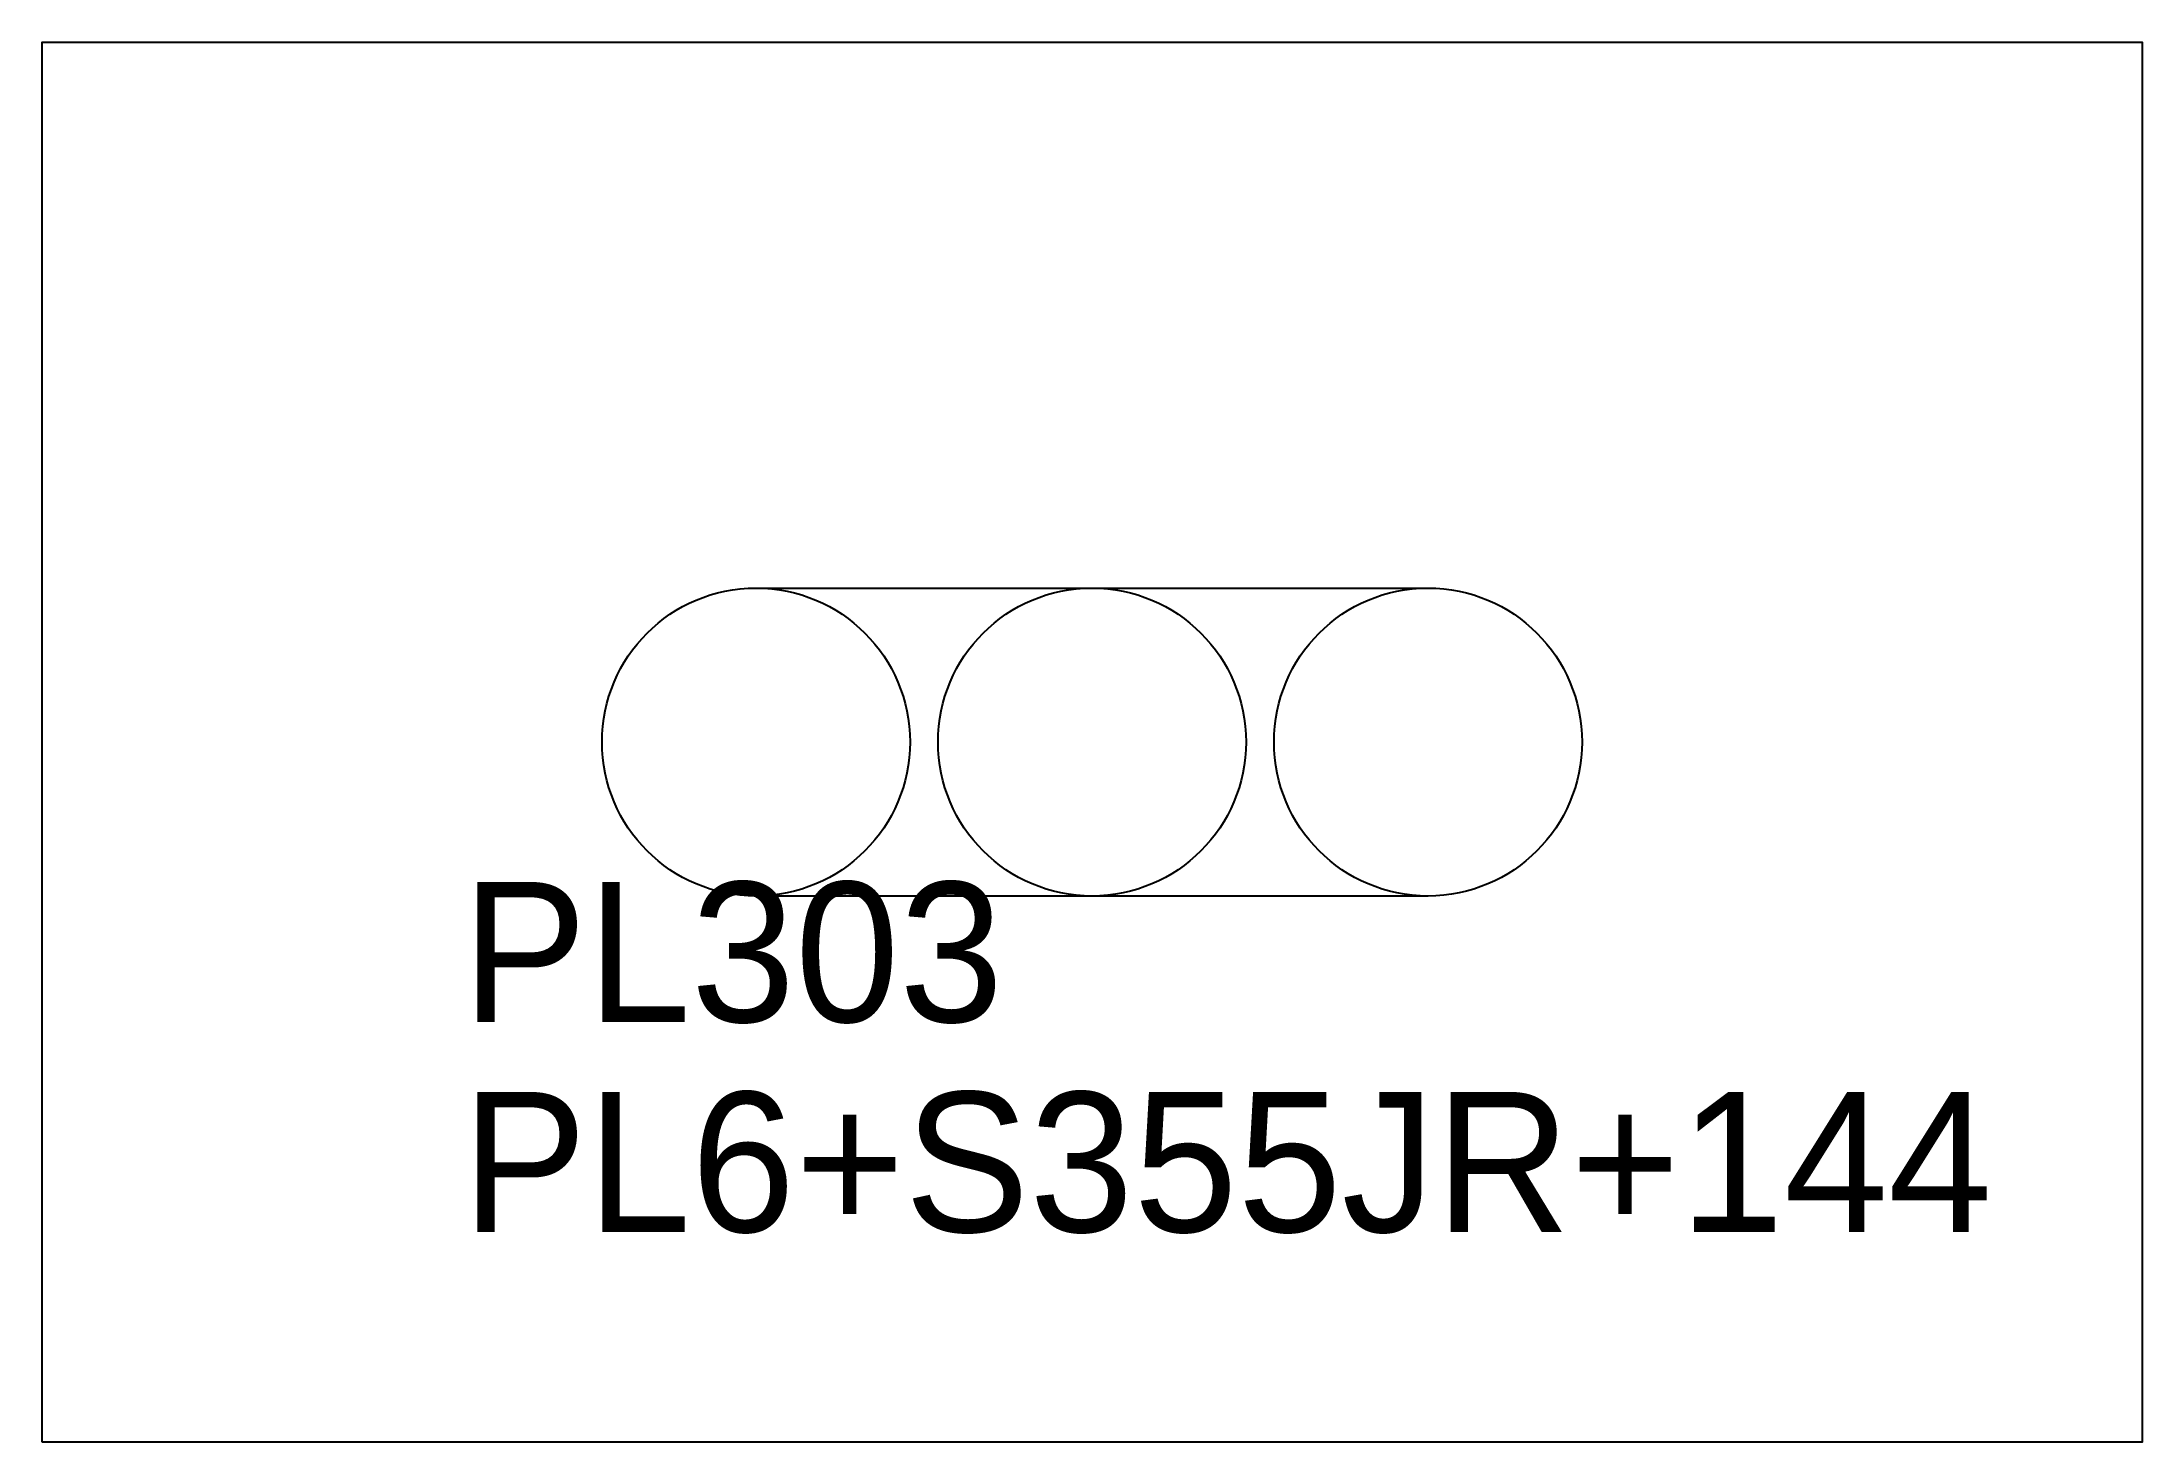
# Model space of a CAD drawing. Extents: x 0 to 150, y 0 to 100.
import ezdxf

# ---------------------------------------------------------------- set-up
doc = ezdxf.new("R2010")
doc.units = 0
for name, color, linetype in [('22', 7, 'CONTINUOUS'), ('CUT', 7, 'CONTINUOUS'), ('LAYOUT', 4, 'CONTINUOUS'), ('SCRIBE', 3, 'CONTINUOUS'), ('TEXT', 7, 'CONTINUOUS')]:
    doc.layers.add(name, color=color, linetype=linetype)

msp = doc.modelspace()

# ---------------------------------------------------------------- linework, layer by layer
at = {"layer": '22', "color": 7, "linetype": 'CONTINUOUS'}
for centre, radius in [((51, 50), 11), ((75, 50), 11), ((99, 50), 11), ((0, 0), 0)]:
    msp.add_circle(centre, radius, dxfattribs=at)
at = {"layer": 'CUT', "color": 7, "linetype": 'CONTINUOUS'}
msp.add_lwpolyline([(0, 0), (0, 100), (150, 100), (150, 0)], close=True, dxfattribs=at)
at = {"layer": 'LAYOUT', "color": 4, "linetype": 'CONTINUOUS'}
msp.add_lwpolyline([(51, 39, -1), (51, 61), (99, 61, -1), (99, 39)], format="xyb", close=True, dxfattribs=at)

# ---------------------------------------------------------------- texts
at = {"layer": 'SCRIBE', "color": 3}
msp.add_text('PL303', height=10, dxfattribs=at).set_placement((30, 30))
at = {"layer": 'TEXT', "color": 7}
msp.add_text('PL6+S355JR+144', height=10, dxfattribs=at).set_placement((30, 15))

doc.saveas('drawing.dxf')
